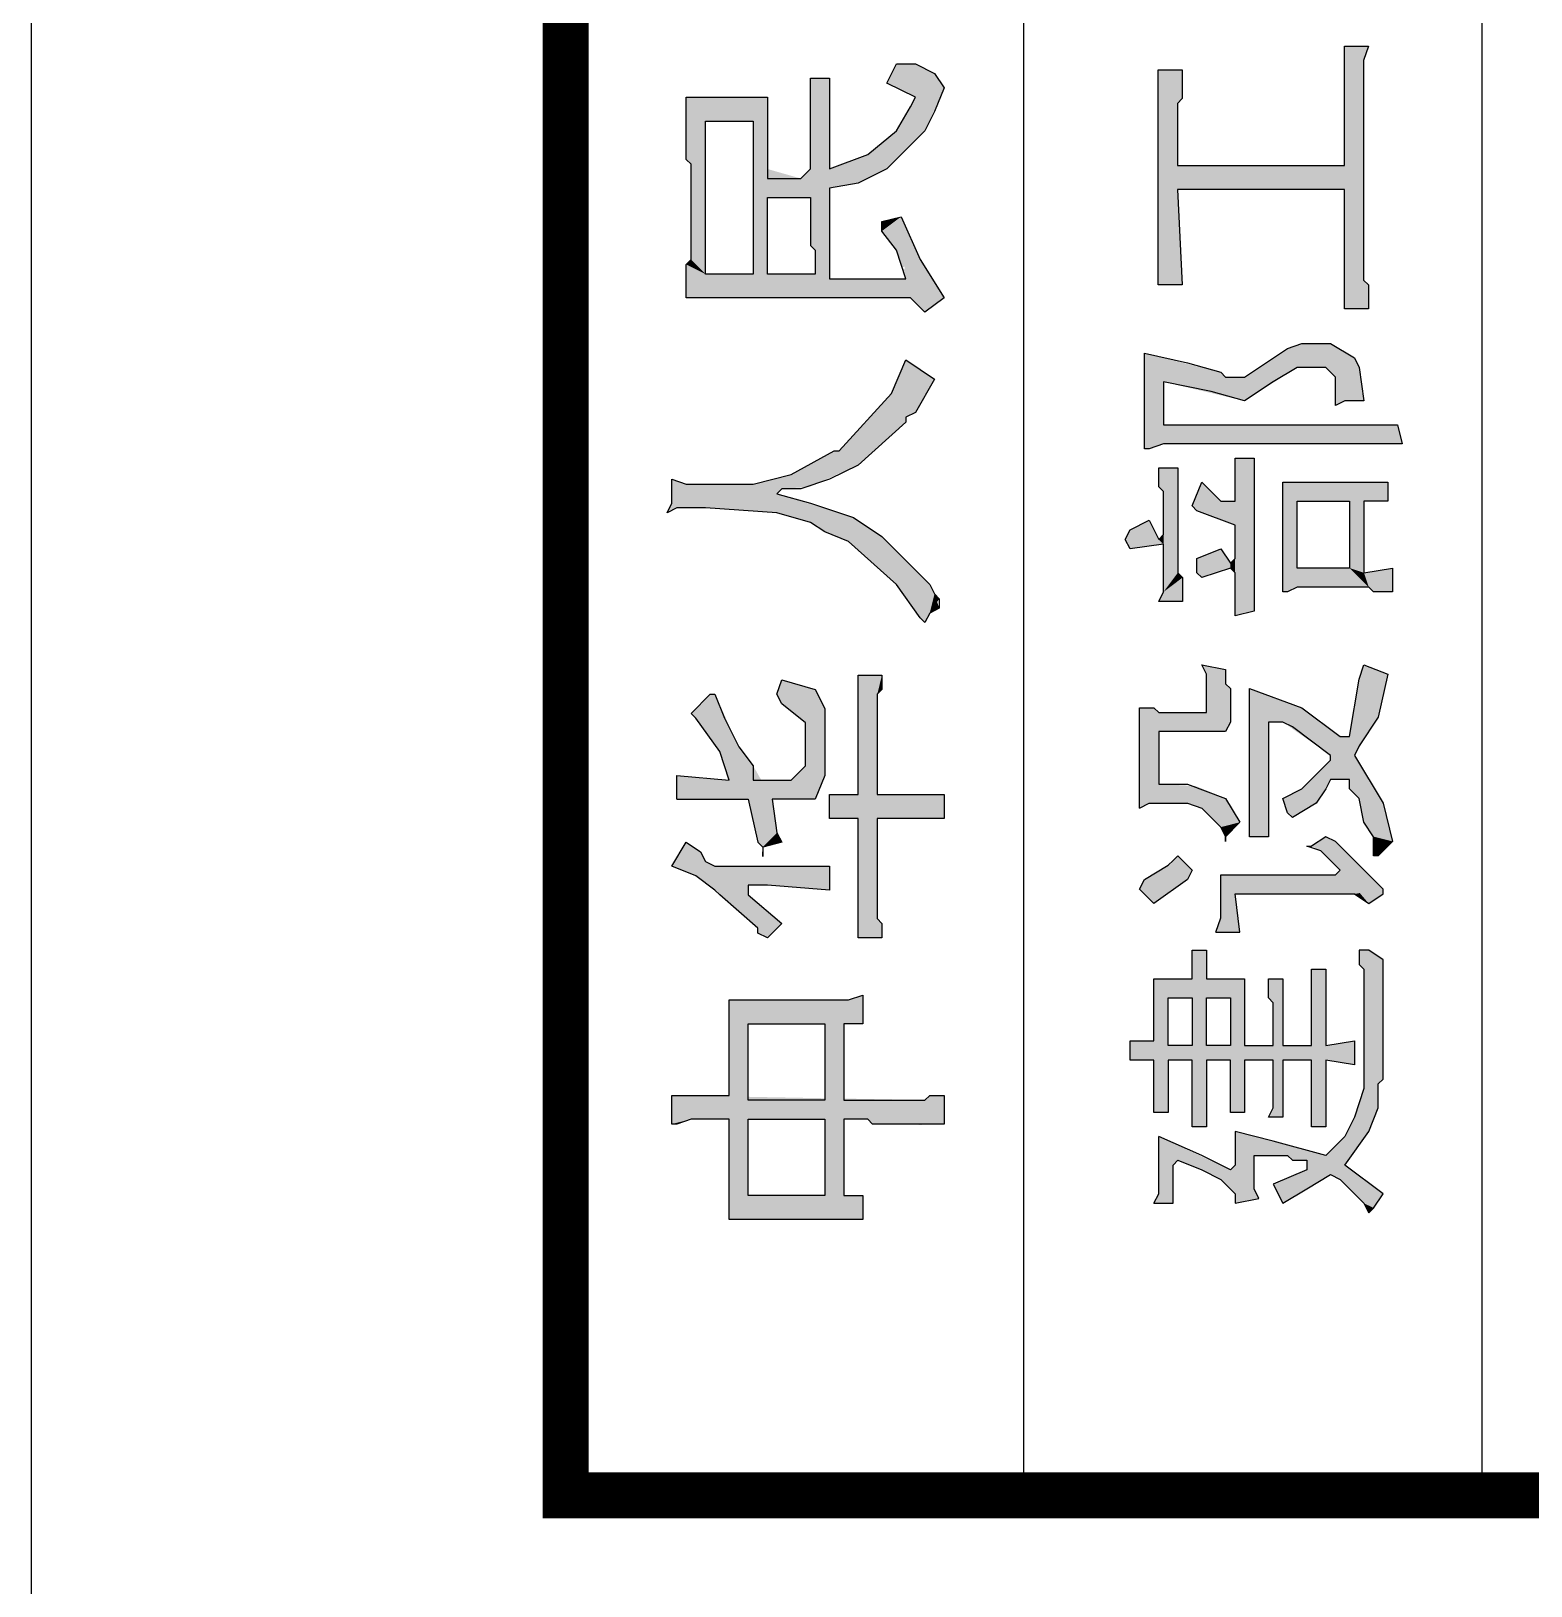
# Model space of a CAD drawing. Extents: x -42 to 819, y -365 to 844.
# Drawn here: x -31.84 to -12.2, y 787.91 to 808.26 of the extents above; entities that cross this region are included whole.
import ezdxf

# ---------------------------------------------------------------- set-up
doc = ezdxf.new("R2010")
doc.units = 0
doc.header["$MEASUREMENT"] = 0
doc.layers.get('0').update_dxf_attribs({"linetype": 'CONTINUOUS'})
for name, color, linetype in [('1', 2, 'CONTINUOUS'), ('2', 1, 'CONTINUOUS'), ('_TCC_NET_BORDER', 7, 'CONTINUOUS')]:
    doc.layers.add(name, color=color, linetype=linetype)

# ---------------------------------------------------------------- blocks, each defined once
blk = doc.blocks.new('ZZ')
at = {"color": 7}
for p, q in [((0, -6), (35, -6)), ((0, -12), (35, -12))]:
    blk.add_line(p, q, dxfattribs=at)
at = {"color": 4, "const_width": 0.6}
blk.add_lwpolyline([(0, 0), (35, 0), (35, -18), (0, -18)], close=True, dxfattribs=at)
at = {"color": 1}
for points in [[(5.697, -7.389), (5.947, -7.389), (5.947, -7.702), (6.76, -7.702), (6.76, -8.202), (7.135, -8.202), (7.135, -8.389), (6.76, -8.389), (6.76, -8.889), (5.885, -8.889), (5.885, -9.264), (6.447, -9.264), (6.51, -9.202), (6.76, -9.202), (6.76, -9.389), (5.885, -9.389), (5.885, -9.764), (6.822, -9.764), (6.885, -9.764), (6.885, -9.952), (5.947, -9.952), (5.885, -9.952), (5.947, -10.327), (5.635, -10.327), (5.697, -9.952), (4.822, -9.952), (4.822, -9.764), (5.697, -9.764), (5.697, -9.389), (4.947, -9.389), (4.947, -9.202), (5.072, -9.264), (5.697, -9.264), (5.697, -8.889), (5.01, -8.889), (5.01, -8.702), (5.697, -8.702), (5.697, -8.389), (4.822, -8.389), (4.822, -8.202), (5.697, -8.202), (5.697, -7.889), (5.01, -7.889), (5.01, -7.702), (5.697, -7.702), (5.697, -7.452)], [(7.933, -7.514), (8.058, -7.577), (8.245, -7.889), (8.308, -7.952), (8.37, -8.014), (8.183, -8.202), (8.058, -8.139), (7.745, -7.702)], [(12.511, -7.327), (12.636, -7.389), (12.761, -7.639), (12.511, -7.764), (12.573, -7.827), (13.136, -7.827), (13.198, -7.764), (13.448, -7.764), (13.448, -8.014), (12.511, -8.014), (12.073, -8.014), (12.011, -8.077), (11.698, -8.077), (11.698, -7.764), (11.823, -7.827), (12.448, -7.827), (12.386, -7.389)], [(13.698, -7.577), (14.636, -7.577), (14.948, -7.577), (14.823, -8.139), (14.698, -8.577), (14.636, -8.639), (14.636, -8.889), (15.011, -9.452), (15.073, -9.639), (15.073, -10.014), (14.886, -10.327), (14.761, -10.389), (14.323, -10.452), (14.323, -10.202), (14.261, -10.077), (14.636, -10.077), (14.761, -9.952), (14.761, -9.577), (14.573, -9.264), (14.323, -8.889), (14.448, -8.452), (14.573, -7.827), (14.011, -7.827), (14.011, -10.889), (13.761, -10.952), (13.761, -7.827), (13.698, -7.639)], [(5.885, -7.889), (6.51, -7.889), (6.51, -8.202), (5.885, -8.202), (5.885, -7.952)], [(15.842, -7.759), (16.78, -7.759), (17.717, -7.759), (18.655, -7.759), (18.655, -8.071), (18.28, -8.071), (18.217, -8.009), (17.405, -8.009), (17.405, -8.946), (17.405, -9.884), (17.405, -10.196), (18.342, -10.196), (18.967, -10.196), (18.967, -10.509), (18.78, -10.446), (15.905, -10.446), (15.842, -10.509), (15.53, -10.509), (15.53, -10.196), (16.467, -10.196), (17.092, -10.196), (17.092, -9.259), (17.092, -8.321), (17.092, -8.009), (15.842, -8.071), (15.842, -7.821)], [(12.948, -8.202), (13.261, -8.327), (13.011, -8.577), (13.011, -8.764), (13.573, -8.764), (13.573, -9.014), (12.636, -9.014), (11.698, -9.014), (11.573, -9.014), (11.511, -8.764), (12.073, -8.764), (12.136, -8.702), (12.011, -8.327), (12.073, -8.264), (12.261, -8.264), (12.386, -8.577), (12.198, -8.702), (12.261, -8.764), (12.698, -8.764), (12.886, -8.264)], [(5.885, -8.389), (6.51, -8.389), (6.51, -8.702), (5.885, -8.702), (5.885, -8.452)], [(8.62, -8.952), (9.558, -8.952), (10.495, -8.952), (10.558, -8.952), (10.308, -9.639), (9.933, -10.139), (9.933, -10.264), (10.683, -10.389), (10.87, -10.452), (10.745, -10.764), (10.183, -10.639), (9.808, -10.389), (9.683, -10.327), (9.058, -10.702), (8.558, -10.827), (8.37, -10.639), (8.37, -10.577), (8.62, -10.577), (8.808, -10.452), (9.12, -10.389), (9.245, -10.264), (9.37, -10.264), (9.37, -10.014), (9.245, -9.952), (9.058, -9.827), (8.87, -9.514), (8.933, -9.452), (9.12, -9.389), (9.245, -9.639), (9.62, -10.014), (9.683, -10.014), (10.058, -9.514), (10.12, -9.389), (10.12, -9.202), (9.183, -9.202), (8.62, -9.202), (8.62, -9.014)], [(11.823, -9.389), (12.761, -9.389), (13.261, -9.389), (13.261, -10.327), (13.261, -10.764), (13.011, -10.764), (13.011, -10.452), (12.073, -10.452), (12.136, -10.827), (11.823, -10.827), (11.823, -10.577), (11.886, -10.514), (11.886, -9.577), (11.823, -9.452)], [(12.136, -9.577), (13.011, -9.577), (13.011, -10.264), (12.136, -10.264), (12.136, -9.639)]]:
    blk.add_lwpolyline(points, close=True, dxfattribs=at)
for points in [[(8.995, -7.514), (9.933, -7.514), (10.308, -7.514), (10.308, -7.702), (10.245, -7.764), (10.245, -8.389), (10.745, -8.389), (10.87, -8.327), (10.808, -8.639), (10.62, -8.639), (10.558, -8.702), (10.12, -8.702), (9.995, -8.639), (9.995, -7.764), (9.308, -7.764), (9.308, -8.139), (9.12, -8.639), (8.808, -8.827), (8.62, -8.639), (8.558, -8.639), (8.62, -8.639)], [(8.995, -7.514), (9.058, -7.639), (9.058, -8.139), (8.995, -8.327), (8.745, -8.577), (8.62, -8.639)], [(3.822, -7.702), (3.822, -7.952), (4.322, -7.952), (4.385, -8.014), (4.26, -8.327), (4.135, -8.577), (3.947, -8.764), (3.822, -8.764), (3.885, -9.077), (4.01, -9.014), (4.447, -9.014), (4.447, -9.452), (4.385, -9.514), (4.385, -9.702), (4.26, -9.702), (4.072, -9.264), (3.822, -9.389), (4.01, -9.702), (4.197, -10.014), (4.135, -10.139), (3.822, -10.452), (3.697, -10.514), (3.76, -10.577), (3.947, -10.702), (4.322, -10.202), (4.76, -10.514), (5.072, -10.639), (5.385, -10.639), (5.447, -10.702), (6.385, -10.702), (7.01, -10.702), (7.135, -10.514), (7.135, -10.389), (6.947, -10.389), (6.885, -10.452), (5.947, -10.452), (5.322, -10.452), (4.947, -10.327), (4.697, -10.202), (4.447, -9.952), (4.635, -9.264), (4.76, -8.764), (4.322, -8.764), (4.26, -8.702), (4.447, -8.327), (4.697, -7.764)], [(3.822, -7.702), (3.947, -7.764), (4.697, -7.764), (4.697, -7.764)], [(7.37, -8.514), (7.37, -8.827), (7.87, -8.764), (7.87, -9.702), (7.87, -10.327), (7.745, -10.514), (7.87, -10.702), (7.933, -10.702), (8.558, -10.077), (8.62, -9.952), (8.495, -9.764)], [(7.37, -8.514), (7.558, -8.577), (8.12, -8.577), (8.12, -9.514), (8.12, -10.077), (8.183, -10.139), (8.433, -9.889), (8.495, -9.702), (8.495, -9.764)]]:
    blk.add_lwpolyline(points, dxfattribs=at)
for points in [[(5.697, -7.389), (5.947, -7.389), (5.697, -7.702), (5.947, -7.702)], [(7.933, -7.514), (8.058, -7.577), (7.745, -7.702), (8.058, -8.139)], [(8.995, -7.514), (9.058, -7.639), (10.308, -7.514), (9.308, -7.764)], [(10.308, -7.514), (10.308, -7.702), (9.308, -7.764), (10.245, -7.764)], [(12.386, -7.389), (12.511, -7.327), (12.448, -7.827), (12.636, -7.389)], [(12.448, -7.827), (12.636, -7.389), (12.511, -7.764), (12.761, -7.639)], [(3.822, -7.952), (3.822, -7.702), (4.322, -7.952), (3.947, -7.764)], [(5.01, -7.702), (5.01, -7.889), (6.76, -7.702), (6.51, -7.889)], [(5.697, -7.702), (5.947, -7.702), (5.697, -8.202), (5.885, -7.889)], [(6.76, -7.702), (6.51, -7.889), (6.76, -8.889), (6.51, -8.702)], [(8.058, -7.577), (8.058, -8.139), (8.245, -7.889), (8.183, -8.202)], [(9.308, -7.764), (9.058, -7.639), (9.283, -8.247), (9.058, -8.139)], [(13.698, -7.577), (13.698, -7.639), (14.948, -7.577), (14.573, -7.827)], [(14.573, -7.827), (13.698, -7.639), (13.761, -7.827)], [(14.948, -7.577), (14.573, -7.827), (14.698, -8.577), (14.636, -8.639)], [(4.322, -7.952), (3.947, -7.764), (4.697, -7.764)], [(4.697, -7.764), (4.385, -8.014), (4.26, -8.702), (4.26, -8.327)], [(4.697, -7.764), (4.322, -7.952), (4.385, -8.014)], [(5.697, -8.202), (5.885, -7.889), (5.697, -9.952), (5.885, -9.952)], [(8.245, -7.889), (8.183, -8.202), (8.37, -8.014)], [(10.245, -7.764), (9.995, -7.764), (10.245, -8.389), (9.995, -8.639)], [(11.698, -7.764), (11.698, -8.077), (11.823, -7.827), (12.011, -8.077)], [(11.823, -7.827), (12.073, -8.014), (13.136, -7.827), (13.448, -8.014)], [(11.823, -7.827), (12.011, -8.077), (11.823, -7.827), (12.073, -8.014)], [(12.448, -7.827), (12.511, -7.764), (12.573, -7.827)], [(13.136, -7.827), (13.448, -8.014), (13.198, -7.764), (13.448, -7.764)], [(13.761, -7.827), (14.011, -7.827), (13.761, -10.952), (14.011, -10.889)], [(14.573, -7.827), (14.636, -8.639), (14.323, -8.889), (14.636, -8.889)], [(15.842, -7.759), (15.842, -8.071), (18.655, -7.759), (17.092, -8.009)], [(18.655, -7.759), (17.092, -8.009), (18.655, -7.759), (18.217, -8.009)], [(18.655, -7.759), (18.217, -8.009), (18.655, -7.759), (18.28, -8.071)], [(18.655, -7.759), (18.28, -8.071), (18.655, -8.071)], [(9.283, -8.247), (9.058, -8.139), (9.12, -8.639), (8.995, -8.327)], [(17.092, -8.009), (17.405, -8.009), (17.092, -10.196), (17.405, -10.196)], [(4.26, -8.702), (4.26, -8.327), (4.26, -8.702), (4.135, -8.577)], [(4.822, -8.202), (4.822, -8.389), (7.135, -8.202), (7.135, -8.389)], [(9.12, -8.639), (8.995, -8.327), (8.808, -8.827), (8.745, -8.577)], [(10.745, -8.389), (10.62, -8.639), (10.87, -8.327), (10.808, -8.639)], [(12.011, -8.327), (12.073, -8.264), (12.136, -8.702), (12.261, -8.264)], [(12.136, -8.702), (12.261, -8.264), (12.198, -8.702), (12.386, -8.577)], [(12.886, -8.264), (13.011, -8.577), (12.698, -8.764), (13.011, -8.764)], [(12.948, -8.202), (12.886, -8.264), (13.261, -8.327), (13.011, -8.577)], [(7.37, -8.514), (7.37, -8.827), (7.558, -8.577), (7.87, -8.764)], [(10.245, -8.389), (9.995, -8.639), (10.745, -8.389), (10.12, -8.702)], [(10.745, -8.389), (10.12, -8.702), (10.745, -8.389), (10.558, -8.702)], [(10.745, -8.389), (10.558, -8.702), (10.745, -8.389), (10.62, -8.639)], [(4.26, -8.702), (3.947, -8.764), (4.322, -8.764), (3.822, -8.764)], [(4.26, -8.702), (4.135, -8.577), (4.26, -8.702), (3.947, -8.764)], [(6.76, -8.889), (6.51, -8.702), (5.01, -8.889), (5.01, -8.702)], [(7.558, -8.577), (7.87, -8.764), (8.12, -8.577), (7.87, -8.764)], [(8.12, -8.577), (7.87, -8.764), (8.12, -10.077), (7.87, -10.327)], [(8.808, -8.827), (8.745, -8.577), (8.62, -8.639)], [(12.136, -8.702), (12.198, -8.702), (12.073, -8.764), (12.261, -8.764)], [(3.822, -8.764), (3.885, -9.077), (4.322, -8.764), (4.01, -9.014)], [(4.322, -8.764), (4.01, -9.014), (4.76, -8.764), (4.447, -9.014)], [(4.76, -8.764), (4.447, -9.014), (4.447, -9.952), (4.447, -9.452)], [(8.62, -8.952), (8.62, -9.202), (10.558, -8.952), (10.12, -9.202)], [(10.558, -8.952), (10.12, -9.202), (10.308, -9.639), (10.12, -9.389)], [(11.511, -8.764), (11.573, -9.014), (13.573, -8.764), (13.573, -9.014)], [(14.323, -8.889), (14.636, -8.889), (14.761, -9.577), (15.011, -9.452)], [(3.822, -9.389), (4.072, -9.264), (4.197, -10.014), (4.26, -9.702)], [(4.947, -9.202), (4.947, -9.389), (5.072, -9.264), (6.76, -9.389)], [(5.072, -9.264), (6.76, -9.389), (6.447, -9.264), (6.76, -9.202)], [(6.447, -9.264), (6.76, -9.202), (6.51, -9.202)], [(4.447, -9.952), (4.447, -9.452), (4.447, -9.952), (4.385, -9.514)], [(4.447, -9.952), (4.385, -9.514), (4.447, -9.952), (4.385, -9.702)], [(8.87, -9.514), (8.933, -9.452), (9.058, -9.827), (9.12, -9.389)], [(9.058, -9.827), (9.12, -9.389), (9.37, -10.014), (9.245, -9.639)], [(10.308, -9.639), (10.12, -9.389), (9.933, -10.139), (9.683, -10.014)], [(11.823, -9.389), (11.823, -9.452), (13.261, -9.389), (12.136, -9.577)], [(11.823, -9.452), (12.136, -9.577), (11.886, -9.577), (12.136, -9.577)], [(13.261, -9.389), (12.136, -9.577), (13.261, -10.764), (13.011, -9.577)], [(14.761, -9.577), (15.011, -9.452), (14.761, -9.952), (15.073, -9.639)], [(4.197, -10.014), (4.26, -9.702), (4.322, -10.202), (4.385, -9.702)], [(4.322, -10.202), (4.385, -9.702), (4.447, -9.952)], [(4.822, -9.764), (4.822, -9.952), (6.885, -9.764), (6.885, -9.952)], [(8.433, -9.889), (8.558, -10.077), (8.495, -9.764), (8.62, -9.952)], [(9.37, -10.014), (9.245, -9.639), (9.37, -10.014), (9.62, -10.014)], [(11.886, -9.577), (12.136, -9.577), (11.886, -10.514), (12.136, -10.264)], [(13.261, -10.764), (13.011, -9.577), (13.011, -10.764)], [(14.761, -9.952), (15.073, -9.639), (14.636, -10.077), (15.073, -10.014)], [(4.447, -9.952), (4.322, -10.202), (4.697, -10.202), (4.76, -10.514)], [(5.697, -9.952), (5.885, -9.952), (5.635, -10.327), (5.947, -10.327)], [(8.183, -10.139), (7.933, -10.702), (8.433, -9.889), (8.558, -10.077)], [(4.135, -10.139), (3.947, -10.702), (3.822, -10.452), (3.76, -10.577)], [(4.197, -10.014), (4.322, -10.202), (4.135, -10.139), (3.947, -10.702)], [(8.183, -10.139), (7.933, -10.702), (7.745, -10.514), (7.87, -10.702)], [(8.12, -10.077), (7.87, -10.327), (8.183, -10.139), (7.933, -10.702)], [(9.37, -10.014), (9.683, -10.014), (9.37, -10.264), (9.933, -10.139)], [(9.933, -10.139), (9.37, -10.264), (9.933, -10.264), (9.683, -10.327)], [(14.261, -10.077), (14.761, -10.389), (14.323, -10.202), (14.323, -10.452)], [(14.636, -10.077), (14.761, -10.389), (14.261, -10.077), (14.761, -10.389)], [(14.636, -10.077), (15.073, -10.014), (14.636, -10.077), (14.886, -10.327)], [(14.636, -10.077), (14.886, -10.327), (14.636, -10.077), (14.761, -10.389)], [(4.697, -10.202), (4.76, -10.514), (4.947, -10.327), (5.072, -10.639)], [(4.947, -10.327), (5.072, -10.639), (5.322, -10.452), (5.385, -10.639)], [(7.87, -10.327), (7.745, -10.514), (7.882, -10.397)], [(9.058, -10.702), (9.245, -10.264), (9.058, -10.702), (9.12, -10.389)], [(9.683, -10.327), (9.37, -10.264), (9.058, -10.702), (9.245, -10.264)], [(9.933, -10.264), (9.683, -10.327), (10.683, -10.389), (9.683, -10.327)], [(9.683, -10.327), (10.683, -10.389), (10.183, -10.639), (10.87, -10.452)], [(11.886, -10.514), (12.136, -10.264), (11.886, -10.514), (12.073, -10.452)], [(12.136, -10.264), (12.073, -10.452), (13.011, -10.264), (13.011, -10.452)], [(15.53, -10.196), (15.905, -10.446), (18.967, -10.196), (18.78, -10.446)], [(15.53, -10.196), (15.53, -10.509), (15.905, -10.446), (15.842, -10.509)], [(18.967, -10.196), (18.78, -10.446), (18.967, -10.509)], [(3.822, -10.452), (3.76, -10.577), (3.697, -10.514)], [(5.322, -10.452), (5.385, -10.639), (6.885, -10.452), (5.447, -10.702)], [(6.947, -10.389), (7.01, -10.702), (6.885, -10.452), (5.447, -10.702)], [(7.135, -10.389), (7.135, -10.514), (6.947, -10.389), (7.01, -10.702)], [(8.558, -10.827), (8.62, -10.577), (8.37, -10.639), (8.37, -10.577)], [(9.058, -10.702), (8.808, -10.452), (8.558, -10.827), (8.62, -10.577)], [(9.058, -10.702), (9.12, -10.389), (9.058, -10.702), (8.808, -10.452)], [(10.183, -10.639), (10.87, -10.452), (10.745, -10.764)], [(11.886, -10.514), (12.073, -10.452), (11.823, -10.577), (12.136, -10.827)], [(11.823, -10.577), (12.136, -10.827), (11.823, -10.827)]]:
    blk.add_solid(points, dxfattribs=at)
at = {"layer": '_TCC_NET_BORDER', "color": 1}
for points in [[(4.859, -1.391), (5.234, -1.391), (5.234, -1.391), (5.234, -2.141), (5.234, -2.141), (6.172, -2.141), (6.172, -2.141), (6.484, -2.141), (6.484, -2.141), (6.484, -3.079), (6.484, -3.079), (6.484, -3.704), (6.484, -3.704), (6.547, -3.891), (6.547, -3.891), (6.172, -3.891), (6.172, -3.891), (6.172, -3.641), (6.172, -3.641), (5.234, -3.641), (5.234, -3.641), (5.172, -3.641), (5.172, -3.641), (5.172, -4.579), (5.172, -4.579), (5.172, -4.704), (5.172, -4.704), (5.234, -4.766), (5.234, -4.766), (5.234, -4.954), (5.234, -4.954), (4.859, -4.954), (4.859, -4.954), (4.859, -4.016), (4.859, -4.016), (4.922, -3.954), (4.922, -3.954), (4.922, -3.641), (4.922, -3.641), (3.984, -3.641), (3.984, -3.641), (3.922, -3.641), (3.922, -3.641), (3.922, -3.891), (3.922, -3.891), (3.609, -3.891), (3.609, -3.891), (3.609, -2.954), (3.609, -2.954), (3.609, -2.141), (3.609, -2.141), (4.547, -2.141), (4.547, -2.141), (4.922, -2.141), (4.922, -2.141), (4.922, -1.641), (4.922, -1.641), (4.859, -1.454), (4.859, -1.454), (4.859, -1.391)], [(8.234, -1.391), (8.547, -1.579), (8.547, -1.579), (8.422, -1.766), (8.422, -1.766), (8.297, -1.829), (8.297, -1.829), (8.234, -1.954), (8.234, -1.954), (8.234, -2.891), (8.234, -2.891), (8.234, -3.454), (8.234, -3.454), (7.922, -3.454), (7.922, -3.454), (7.984, -2.641), (7.984, -2.641), (7.984, -2.391), (7.984, -2.391), (7.859, -2.391), (7.859, -2.391), (7.484, -2.829), (7.484, -2.829), (7.297, -2.641), (7.297, -2.641), (7.359, -2.516), (7.359, -2.516), (7.422, -2.516), (7.422, -2.516), (7.859, -2.016), (7.859, -2.016), (7.922, -1.954), (7.922, -1.954), (8.109, -1.704), (8.109, -1.704), (8.234, -1.391)], [(12.859, -1.329), (12.984, -1.391), (12.984, -1.391), (13.297, -1.391), (13.297, -1.391), (13.234, -1.579), (13.234, -1.579), (13.234, -2.454), (13.234, -2.454), (13.359, -2.954), (13.359, -2.954), (13.672, -3.516), (13.672, -3.516), (13.672, -3.579), (13.672, -3.579), (14.422, -4.266), (14.422, -4.266), (14.859, -4.454), (14.859, -4.454), (14.609, -4.829), (14.609, -4.829), (14.172, -4.579), (14.172, -4.579), (14.109, -4.454), (14.109, -4.454), (14.047, -4.454), (14.047, -4.454), (13.484, -3.829), (13.484, -3.829), (13.297, -3.454), (13.297, -3.454), (13.172, -3.079), (13.172, -3.079), (13.172, -2.829), (13.172, -2.829), (13.109, -2.766), (13.109, -2.766), (12.984, -3.204), (12.984, -3.204), (12.797, -3.766), (12.797, -3.766), (12.547, -4.141), (12.547, -4.141), (11.922, -4.766), (11.922, -4.766), (11.797, -4.829), (11.797, -4.829), (11.734, -4.891), (11.734, -4.891), (11.609, -4.891), (11.609, -4.891), (11.547, -4.766), (11.547, -4.766), (11.422, -4.704), (11.422, -4.704), (11.484, -4.641), (11.484, -4.641), (11.922, -4.329), (11.922, -4.329), (12.484, -3.704), (12.484, -3.704), (12.609, -3.391), (12.609, -3.391), (12.734, -3.204), (12.734, -3.204), (12.859, -2.766), (12.859, -2.766), (12.922, -1.829), (12.922, -1.829), (12.922, -1.454), (12.922, -1.454), (12.859, -1.329)], [(9.109, -1.454), (9.422, -1.454), (9.422, -1.454), (9.359, -2.141), (9.359, -2.141), (9.734, -2.016), (9.734, -2.016), (10.172, -1.704), (10.172, -1.704), (10.234, -1.641), (10.234, -1.641), (10.484, -1.891), (10.484, -1.891), (10.484, -1.954), (10.484, -1.954), (10.172, -2.079), (10.172, -2.079), (9.797, -2.266), (9.797, -2.266), (9.547, -2.454), (9.547, -2.454), (9.359, -2.454), (9.359, -2.454), (9.359, -2.954), (9.359, -2.954), (9.547, -3.141), (9.547, -3.141), (10.109, -3.141), (10.109, -3.141), (10.359, -2.829), (10.359, -2.829), (10.484, -2.766), (10.484, -2.766), (10.672, -2.829), (10.672, -2.829), (10.547, -3.266), (10.547, -3.266), (10.297, -3.391), (10.297, -3.391), (9.422, -3.391), (9.422, -3.391), (9.109, -3.266), (9.109, -3.266), (9.109, -2.704), (9.109, -2.704), (8.672, -2.766), (8.672, -2.766), (8.547, -2.829), (8.547, -2.829), (8.484, -2.579), (8.484, -2.579), (8.359, -2.579), (8.359, -2.579), (8.422, -2.579)], [(9.109, -1.454), (9.109, -2.391), (9.109, -2.391), (8.547, -2.516), (8.547, -2.516), (8.484, -2.579)], [(15.672, -1.579), (16.109, -1.579), (16.109, -1.579), (16.172, -1.641), (16.172, -1.641), (17.109, -1.641), (17.109, -1.641), (17.422, -1.641), (17.422, -1.641), (17.484, -1.579), (17.484, -1.579), (18.297, -1.579), (18.297, -1.579), (18.297, -2.516), (18.297, -2.516), (18.297, -2.641), (18.297, -2.641), (17.359, -2.641), (17.359, -2.641), (17.234, -2.641), (17.234, -2.641), (17.234, -3.079), (17.234, -3.079), (17.359, -3.204), (17.359, -3.204), (18.297, -3.204), (18.297, -3.204), (18.547, -3.204), (18.547, -3.204), (18.547, -3.454), (18.547, -3.454), (17.609, -3.454), (17.609, -3.454), (17.359, -3.454), (17.359, -3.454), (17.547, -3.954), (17.547, -3.954), (17.859, -4.329), (17.859, -4.329), (18.172, -4.516), (18.172, -4.516), (18.297, -4.579), (18.297, -4.579), (18.484, -4.204), (18.484, -4.204), (18.734, -4.329), (18.734, -4.329), (18.734, -4.579), (18.734, -4.579), (18.609, -4.829), (18.609, -4.829), (18.422, -4.954), (18.422, -4.954), (18.109, -4.829), (18.109, -4.829), (17.859, -4.704), (17.859, -4.704), (17.359, -4.204), (17.359, -4.204), (17.172, -3.829), (17.172, -3.829), (17.109, -3.454), (17.109, -3.454), (16.172, -3.454), (16.172, -3.454), (15.922, -3.454), (15.922, -3.454), (15.922, -4.391), (15.922, -4.391), (15.922, -4.454), (15.922, -4.454), (16.297, -4.329), (16.297, -4.329), (16.547, -4.141), (16.547, -4.141), (16.672, -4.141), (16.672, -4.141), (16.734, -4.391), (16.734, -4.391), (16.172, -4.641), (16.172, -4.641), (15.672, -4.954), (15.672, -4.954), (15.484, -4.704), (15.484, -4.704), (15.672, -4.516), (15.672, -4.516), (15.672, -1.641), (15.672, -1.641), (15.672, -1.579)], [(15.984, -1.829), (16.922, -1.829), (16.922, -1.829), (17.859, -1.829), (17.859, -1.829), (17.984, -1.829), (17.984, -1.829), (17.984, -2.454), (17.984, -2.454), (17.047, -2.454), (17.047, -2.454), (16.109, -2.454), (16.109, -2.454), (15.984, -2.454), (15.984, -2.454), (15.984, -1.891), (15.984, -1.891), (15.984, -1.829)], [(3.922, -2.391), (4.859, -2.391), (4.859, -2.391), (4.922, -2.391), (4.922, -2.391), (4.922, -3.329), (4.922, -3.329), (4.922, -3.391), (4.922, -3.391), (3.984, -3.391), (3.984, -3.391), (3.922, -3.391), (3.922, -3.391), (3.922, -2.454), (3.922, -2.454), (3.922, -2.391)], [(5.172, -2.391), (6.109, -2.391), (6.109, -2.391), (6.172, -2.391), (6.172, -2.391), (6.172, -3.329), (6.172, -3.329), (6.172, -3.391), (6.172, -3.391), (5.234, -3.391), (5.234, -3.391), (5.172, -3.391), (5.172, -3.391), (5.172, -2.454), (5.172, -2.454), (5.172, -2.391)], [(15.984, -2.641), (16.922, -2.641), (16.922, -2.641), (16.984, -2.641), (16.984, -2.641), (16.984, -3.204), (16.984, -3.204), (16.359, -3.204), (16.359, -3.204), (16.297, -3.266), (16.297, -3.266), (15.984, -3.266), (15.984, -3.266), (15.984, -2.704), (15.984, -2.704), (15.984, -2.641)], [(8.859, -3.454), (9.172, -3.454), (9.172, -3.454), (9.172, -3.829), (9.172, -3.829), (10.109, -3.829), (10.109, -3.829), (10.734, -3.829), (10.734, -3.829), (10.734, -4.141), (10.734, -4.141), (10.547, -4.141), (10.547, -4.141), (10.484, -4.079), (10.484, -4.079), (9.547, -4.079), (9.547, -4.079), (9.172, -4.079), (9.172, -4.079), (9.172, -4.954), (9.172, -4.954), (8.859, -4.954), (8.859, -4.954), (8.859, -4.079), (8.859, -4.079), (7.922, -4.079), (7.922, -4.079), (7.547, -4.079), (7.547, -4.079), (7.484, -4.141), (7.484, -4.141), (7.297, -4.141), (7.297, -4.141), (7.297, -3.829), (7.297, -3.829), (8.234, -3.829), (8.234, -3.829), (8.859, -3.829), (8.859, -3.829), (8.859, -3.516), (8.859, -3.516), (8.859, -3.454)]]:
    blk.add_lwpolyline(points, dxfattribs=at)
for points in [[(4.922, -1.641), (4.859, -1.391), (4.859, -1.454), (4.859, -1.391)], [(4.859, -4.016), (5.172, -4.704), (4.922, -3.954), (5.234, -1.391)], [(4.922, -3.954), (5.234, -1.391), (4.922, -1.641), (4.859, -1.391)], [(8.234, -1.391), (8.547, -1.579), (8.109, -1.704), (8.422, -1.766)], [(12.859, -1.329), (12.984, -1.391), (12.922, -1.454), (13.297, -1.391)], [(12.922, -1.454), (13.297, -1.391), (12.922, -1.829), (13.234, -1.579)], [(9.109, -1.454), (9.422, -1.454), (9.109, -2.391), (9.359, -2.141)], [(12.922, -1.829), (13.234, -1.579), (12.859, -2.766), (13.234, -2.454)], [(15.672, -1.579), (16.109, -1.579), (15.672, -1.641), (15.984, -1.829)], [(15.984, -1.829), (16.172, -1.641), (16.109, -1.579)], [(17.358, -1.829), (17.484, -1.579), (16.808, -1.829), (17.422, -1.641)], [(17.984, -1.829), (18.297, -1.579), (17.358, -1.829), (17.484, -1.579)], [(17.984, -2.454), (18.297, -2.641), (17.984, -1.829), (18.297, -1.579)], [(7.922, -1.954), (8.297, -1.829), (7.422, -2.516), (8.234, -1.954)], [(8.109, -1.704), (8.422, -1.766), (7.922, -1.954), (8.297, -1.829)], [(10.234, -1.641), (10.484, -1.891), (9.734, -2.016), (10.484, -1.954)], [(15.672, -1.641), (15.984, -1.829), (15.672, -3.327), (15.984, -3.266)], [(16.808, -1.829), (17.422, -1.641), (15.984, -1.829), (16.172, -1.641)], [(7.297, -2.641), (7.484, -2.829), (7.859, -2.391), (8.234, -1.954)], [(7.422, -2.516), (8.234, -1.954), (7.359, -2.516), (7.484, -2.829)], [(7.859, -2.391), (8.234, -1.954), (7.984, -2.391), (8.234, -1.954)], [(7.984, -2.391), (8.234, -1.954), (7.984, -2.641), (8.234, -3.454)], [(9.734, -2.016), (10.484, -1.954), (9.359, -2.141), (9.797, -2.266)], [(3.609, -2.141), (3.922, -2.391), (6.484, -2.141), (6.172, -2.391)], [(3.609, -2.141), (3.922, -2.391), (3.609, -3.891), (3.922, -3.891)], [(6.484, -2.141), (6.172, -2.391), (6.484, -3.704), (6.172, -3.891)], [(9.359, -2.141), (9.797, -2.266), (9.109, -2.391), (9.547, -2.454)], [(9.109, -2.391), (9.359, -2.141), (9.109, -3.266), (9.359, -2.954)], [(9.109, -2.391), (9.547, -2.454), (8.547, -2.516), (9.109, -2.704)], [(7.359, -2.516), (7.484, -2.829), (7.297, -2.641), (7.484, -2.829)], [(7.984, -2.641), (8.234, -3.454), (7.922, -3.454), (8.234, -3.454)], [(8.547, -2.516), (9.109, -2.704), (8.484, -2.579), (8.672, -2.766)], [(8.484, -2.579), (8.672, -2.766), (8.547, -2.829)], [(12.859, -2.766), (13.234, -2.454), (12.734, -3.204), (13.109, -2.766)], [(13.234, -2.454), (13.109, -2.766), (13.359, -2.954), (13.172, -2.829)], [(15.984, -2.454), (15.984, -2.641), (17.984, -2.454), (18.297, -2.641)], [(16.984, -2.641), (17.359, -2.641), (16.984, -3.204), (17.234, -3.079)], [(10.297, -3.391), (10.109, -3.141), (10.547, -3.266), (10.359, -2.829)], [(10.547, -3.266), (10.359, -2.829), (10.672, -2.829), (10.484, -2.766)], [(12.734, -3.204), (13.109, -2.766), (12.609, -3.391), (12.797, -3.766)], [(13.359, -2.954), (13.172, -2.829), (13.672, -3.516), (13.199, -3.192)], [(9.109, -3.266), (9.359, -2.954), (9.422, -3.391), (9.547, -3.141)], [(9.422, -3.391), (9.547, -3.141), (10.297, -3.391), (10.109, -3.141)], [(13.672, -3.516), (13.199, -3.192), (13.672, -3.579), (13.484, -3.829)], [(16.297, -3.266), (17.109, -3.454), (16.359, -3.204), (18.547, -3.204)], [(16.359, -3.204), (18.547, -3.204), (17.109, -3.454), (18.547, -3.454)], [(16.984, -3.204), (17.234, -3.079), (17.109, -3.454), (17.359, -3.204)], [(17.109, -3.454), (17.359, -3.204), (17.172, -3.829), (17.359, -3.454)], [(3.922, -3.391), (3.922, -3.641), (6.172, -3.391), (6.172, -3.641)], [(8.859, -3.454), (9.172, -3.454), (8.859, -4.954), (9.172, -4.954)], [(12.609, -3.391), (12.797, -3.766), (12.484, -3.704), (12.547, -4.141)], [(15.672, -3.327), (15.984, -3.266), (15.672, -3.64), (15.922, -3.454)], [(15.672, -3.64), (15.922, -3.454), (15.672, -4.516), (15.922, -4.454)], [(15.984, -3.266), (15.922, -3.454), (16.297, -3.266), (17.109, -3.454)], [(17.172, -3.829), (17.359, -3.454), (17.359, -4.204), (17.547, -3.954)], [(13.672, -3.579), (13.484, -3.829), (14.422, -4.266), (14.047, -4.454)], [(6.484, -3.704), (6.172, -3.891), (6.547, -3.891), (6.172, -3.891)], [(7.297, -3.829), (7.297, -4.141), (7.695, -3.831), (7.484, -4.141)], [(7.695, -3.831), (7.484, -4.141), (10.734, -3.829), (7.547, -4.079)], [(10.734, -3.829), (7.547, -4.079), (10.734, -4.141), (10.484, -4.079)], [(12.484, -3.704), (12.547, -4.141), (11.922, -4.329), (11.922, -4.766)], [(4.848, -4.649), (5.234, -4.766), (4.859, -4.016), (5.172, -4.704)], [(17.359, -4.204), (17.547, -3.954), (17.859, -4.704), (17.859, -4.329)], [(10.734, -4.141), (10.484, -4.079), (10.547, -4.141)], [(14.422, -4.266), (14.047, -4.454), (14.859, -4.454), (14.109, -4.454)], [(16.297, -4.329), (16.172, -4.641), (16.547, -4.141), (16.734, -4.391)], [(16.547, -4.141), (16.734, -4.391), (16.672, -4.141)], [(18.422, -4.954), (18.297, -4.579), (18.609, -4.829), (18.484, -4.204)], [(18.609, -4.829), (18.484, -4.204), (18.734, -4.579), (18.734, -4.329)], [(11.922, -4.329), (11.922, -4.766), (11.484, -4.641), (11.797, -4.829)], [(14.859, -4.454), (14.109, -4.454), (14.609, -4.829), (14.172, -4.579)], [(15.484, -4.704), (15.672, -4.954), (16.08, -4.436), (16.069, -4.402)], [(15.672, -4.516), (15.922, -4.454), (15.484, -4.704), (15.672, -4.954)], [(15.922, -4.454), (15.672, -4.954), (16.297, -4.329), (16.172, -4.641)], [(15.922, -4.454), (16.08, -4.436), (15.922, -4.454), (15.672, -4.954)], [(16.08, -4.436), (16.069, -4.402), (15.922, -4.454), (16.08, -4.436)], [(17.859, -4.704), (17.859, -4.329), (18.422, -4.954), (18.297, -4.579)], [(4.859, -4.954), (5.234, -4.954), (4.848, -4.649), (5.234, -4.766)], [(11.484, -4.641), (11.797, -4.829), (11.422, -4.704), (11.547, -4.766)], [(11.422, -4.704), (11.547, -4.766), (11.547, -4.766), (11.734, -4.891)], [(11.547, -4.766), (11.734, -4.891), (11.547, -4.766), (11.797, -4.829)], [(11.547, -4.766), (11.797, -4.829), (11.609, -4.891)]]:
    blk.add_solid(points, dxfattribs=at)

msp = doc.modelspace()

# ---------------------------------------------------------------- linework, layer by layer
at = {"layer": '1'}
msp.add_line((-31.84174, 834.22067), (-31.84174, -354.77933), dxfattribs=at)

# ---------------------------------------------------------------- block references
at = {"layer": '2', "rotation": 90}
msp.add_blockref('ZZ', (-24.84174, 789.09373), dxfattribs=at)

doc.saveas('drawing.dxf')
